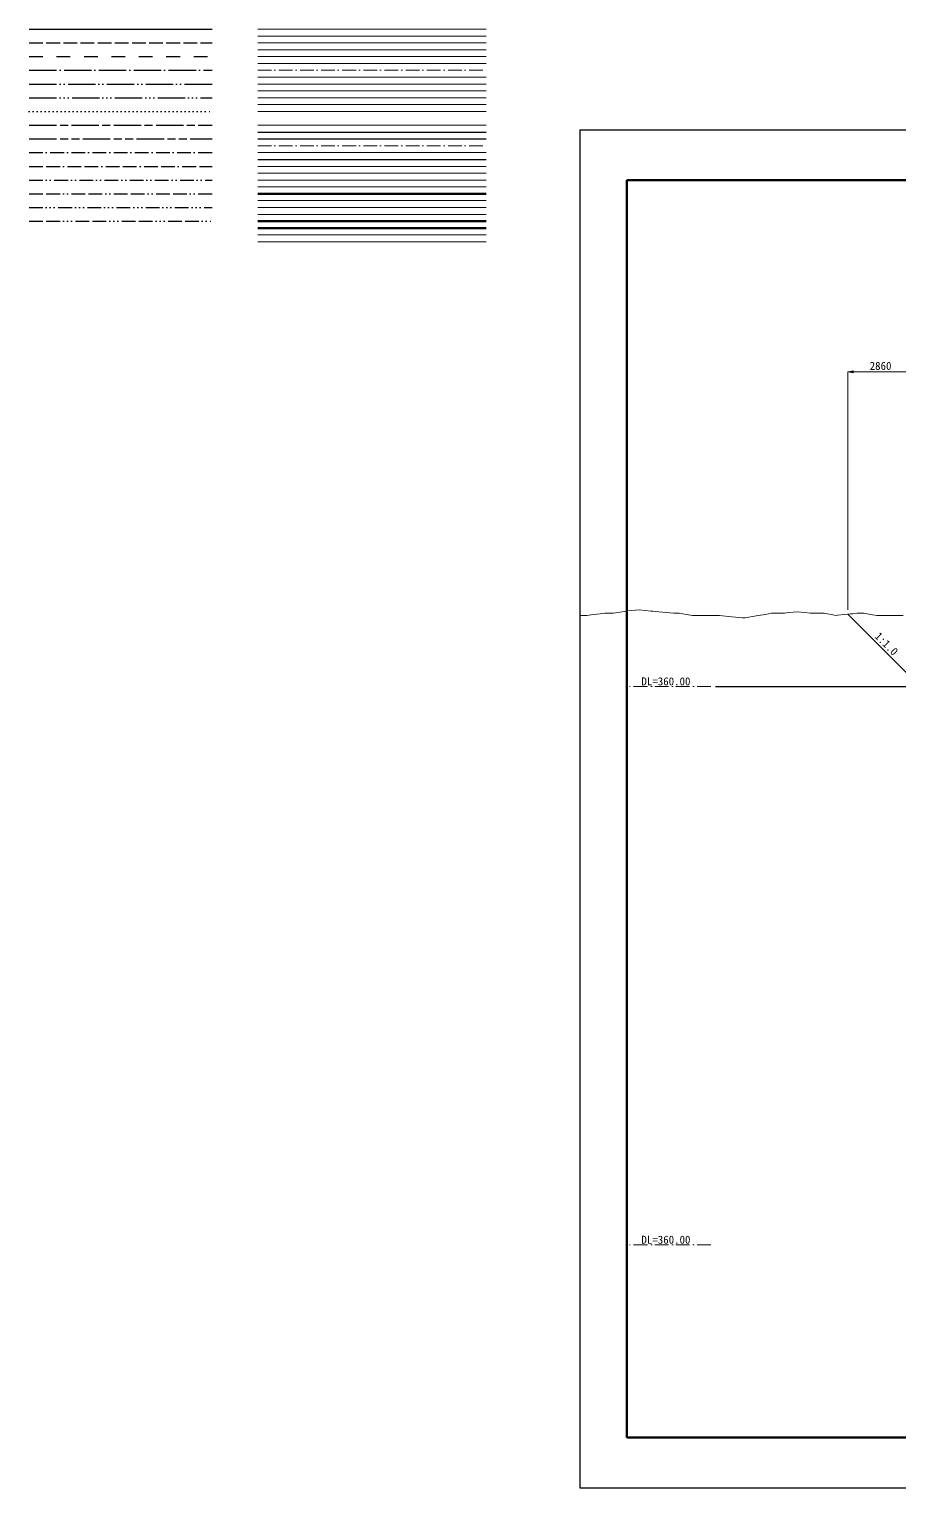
# Model space of a CAD drawing. Header units: millimetres. Extents: x 604133 to 1296463, y 247237 to 595748.
# Drawn here: x 1074812 to 1112904, y 247237 to 311035 of the extents above; entities that cross this region are included whole.
import ezdxf
from ezdxf.enums import TextEntityAlignment as Align

# ---------------------------------------------------------------- set-up
doc = ezdxf.new("R2010")
doc.units = ezdxf.units.MM
doc.header["$LTSCALE"] = 100
doc.header["$PDSIZE"] = 300
for name, pattern in [('SXF_一点二短鎖線', [16.75, 6, -1.5, 6, -1.5, 0.25, -1.5]), ('SXF_一点短鎖線', [9.25, 6, -1.5, 0.25, -1.5]), ('SXF_一点鎖線', [18.5, 12, -1.5, 3.5, -1.5]), ('SXF_一点長鎖線', [15.25, 12, -1.5, 0.25, -1.5]), ('SXF_三点二短鎖線', [20.25, 6, -1.5, 6, -1.5, 0.25, -1.5, 0.25, -1.5, 0.25, -1.5]), ('SXF_三点短鎖線', [12.75, 6, -1.5, 0.25, -1.5, 0.25, -1.5, 0.25, -1.5]), ('SXF_三点長鎖線', [18.75, 12, -1.5, 0.25, -1.5, 0.25, -1.5, 0.25, -1.5]), ('SXF_二点二短鎖線', [18.5, 6, -1.5, 6, -1.5, 0.25, -1.5, 0.25, -1.5]), ('SXF_二点短鎖線', [11, 6, -1.5, 0.25, -1.5, 0.25, -1.5]), ('SXF_二点鎖線', [23.5, 12, -1.5, 3.5, -1.5, 3.5, -1.5]), ('SXF_二点長鎖線', [17, 12, -1.5, 0.25, -1.5, 0.25, -1.5]), ('SXF_点線', [1.75, 0.25, -1.5]), ('SXF_破線', [7.5, 6, -1.5]), ('SXF_跳び破線', [12, 6, -6])]:
    doc.linetypes.add(name, pattern=pattern)
doc.layers.get('Defpoints').update_dxf_attribs({"color": 153})
for name, color, linetype, lineweight in [('D-BGD', 7, 'Continuous', 13), ('D-BGD-BRG', 8, 'Continuous', 9), ('D-BGD-CRST', 7, 'Continuous', 13), ('D-BGD-ETRL', 7, 'Continuous', 13), ('D-BGD-HTXT', 7, 'Continuous', 13), ('D-BGD-TXT', 7, 'Continuous', 13), ('D-BMK', 2, 'SXF_一点短鎖線', 13), ('D-BMK-HTXT', 7, 'Continuous', 13), ('D-BMK-TXT', 7, 'Continuous', 13), ('D-BYP', 7, 'Continuous', 13), ('D-BYP-DIM', 7, 'Continuous', 13), ('D-BYP-HTXT', 7, 'Continuous', 13), ('D-BYP-STR1', 2, 'Continuous', 13), ('D-BYP-STR3', 2, 'Continuous', 13), ('D-BYP-STR4', 6, 'Continuous', 25), ('D-BYP-STR6', 2, 'SXF_一点短鎖線', 13), ('D-BYP-STR7', 2, 'Continuous', 13), ('D-BYP-STR8', 150, 'Continuous', 25), ('D-BYP-STR9', 30, 'Continuous', 13), ('D-BYP-TXT', 7, 'Continuous', 13), ('D-DOC', 7, 'Continuous', 13), ('D-ORD', 7, 'Continuous', 13), ('D-STR', 1, 'Continuous', 50), ('D-STR-DIM', 7, 'Continuous', 13), ('D-STR-HTXT', 7, 'Continuous', 13), ('D-STR-STR8', 6, 'Continuous', 25), ('D-STR-TXT', 7, 'Continuous', 13), ('D-TTL', 2, 'Continuous', 140), ('D-TTL-FRAM', 2, 'Continuous', 50), ('D-TTL-LINE', 7, 'Continuous', 13), ('D-TTL-TXT', 7, 'Continuous', 13)]:
    doc.layers.add(name, color=color, linetype=linetype, lineweight=lineweight)
doc.layers.add('D-BYP-STR5', color=7, linetype='Continuous', lineweight=25, true_color=0xc00080)
doc.styles.add('MS ゴシック', font='MS Gothic.ttf')
doc.styles.add('YOKO_GOTHIC', font='MS Gothic.ttf')
doc.styles.add('ＭＳ ゴシック', font='MS Gothic.ttf')
doc.dimstyles.new('DIM-100-F', dxfattribs={"dimscale": 100, "dimtxt": 3.5, "dimasz": 2.5, "dimexe": 0, "dimexo": 2, "dimgap": 0.8, "dimtad": 1, "dimdec": 0, "dimzin": 0, "dimdsep": 46, "dimtxsty": 'MS ゴシック', "dimblk": 'OPEN', "dimcen": 0.1, "dimclrd": 256, "dimclre": 256, "dimclrt": 256, "dimaunit": 1, "dimadec": 4, "dimazin": 0, "dimtfac": 1, "dimtdec": 0, "dimtmove": 2, "dimatfit": 3, "dimldrblk": 'OPEN', "dimfxl": 1, "dimtolj": 1, "dimtzin": 0, "dimlwd": -1, "dimlwe": -1, "dimarcsym": 2})

# ---------------------------------------------------------------- blocks, each defined once
blk = doc.blocks.new('_Open')
at = {"color": 0, "linetype": 'ByBlock', "lineweight": -2}
for p, q in [((-1, 0.17), (0, 0)), ((-1, -0.17), (0, 0)), ((0, 0), (-1, 0))]:
    blk.add_line(p, q, dxfattribs=at)
blk = doc.blocks.new('*D237')
at = {"layer": 'D-STR-DIM', "transparency": 16777216}
for p, q in [((1110632, 285645), (1110632, 296051)), ((1113241, 296051), (1110882, 296051)), ((1113491, 282785), (1113491, 296051))]:
    blk.add_line(p, q, dxfattribs=at)
at = {"layer": 'Defpoints', "color": 0, "transparency": 16777216}
for p in [(1110632, 296051), (1110632, 285445), (1113491, 282585)]:
    blk.add_point(p, dxfattribs=at)
at = {"layer": 'D-STR-DIM', "transparency": 16777216, "xscale": 250, "yscale": 250, "zscale": 250, "rotation": 180}
blk.add_blockref('_Open', (1110632, 296051), dxfattribs=at)
at = {"layer": 'D-STR-DIM', "transparency": 16777216, "xscale": 250, "yscale": 250, "zscale": 250}
blk.add_blockref('_Open', (1113491, 296051), dxfattribs=at)
at = {"layer": 'D-STR-DIM', "transparency": 16777216, "insert": (1112061, 296306), "char_height": 350, "attachment_point": 5, "style": 'MS ゴシック'}
blk.add_mtext('\\A1;2860', dxfattribs=at)
blk = doc.blocks.new('*D240')
at = {"layer": 'Defpoints', "transparency": 16777216}
for p, q in [((1147364, 290485), (1148610, 290485)), ((1148610, 290235), (1148610, 282535)), ((1104833, 282285), (1148610, 282285))]:
    blk.add_line(p, q, dxfattribs=at)
at = {"layer": 'Defpoints', "color": 0, "transparency": 16777216}
for p in [(1147164, 290485), (1104633, 282285), (1148610, 282285)]:
    blk.add_point(p, dxfattribs=at)
at = {"layer": 'Defpoints', "transparency": 16777216, "xscale": 250, "yscale": 250, "zscale": 250}
for p, rotation in [((1148610, 290485), 90), ((1148610, 282285), 270)]:
    blk.add_blockref('_Open', p, dxfattribs=dict(at, rotation=rotation))
at = {"layer": 'Defpoints', "transparency": 16777216, "insert": (1148355, 286385), "char_height": 350, "attachment_point": 5, "rotation": 90, "style": 'MS ゴシック'}
blk.add_mtext('\\A1;8200', dxfattribs=at)

msp = doc.modelspace()

# ---------------------------------------------------------------- linework, layer by layer
at = {"layer": 'D-BGD'}
msp.add_line((1084811.8, 311035.1, 354000), (1094811.8, 311035.1, 354000), dxfattribs=at)
at = {"layer": 'D-BGD', "linetype": 'Continuous', "lineweight": 13, "elevation": 354000}
msp.add_lwpolyline([(1113048.3, 285385.5), (1112476.8, 285385.5), (1112044.9, 285385.5), (1111900.1, 285385.5), (1111704.5, 285419.4), (1111323.4, 285485.5), (1111041.5, 285485.5), (1110854.3, 285466.8), (1110746.7, 285456.1), (1110488.1, 285430.3), (1110170, 285398.6), (1110121.8, 285385.5), (1110038.1, 285408.3), (1109593.3, 285485.5), (1109034.7, 285485.5), (1109016.6, 285485.5), (1108992.2, 285489.7), (1108439.9, 285544.7), (1108031.3, 285514.6), (1107863.2, 285485.5), (1107636.1, 285485.5), (1107286.5, 285485.5), (1107027.8, 285440.6), (1106709.8, 285385.5), (1106459.7, 285342.1), (1106133.1, 285285.5), (1106024.4, 285285.5), (1105556.4, 285332.1), (1105021, 285385.5), (1104979.7, 285385.5), (1104923.8, 285385.5), (1104403, 285385.5), (1104017.6, 285385.5), (1103826.3, 285385.5), (1103567.7, 285430.3), (1103249.6, 285485.5), (1103014.2, 285485.5), (1102672.9, 285519.5), (1102211.6, 285565.5), (1102096.2, 285585.5), (1102010.8, 285585.5), (1101519.5, 285634.4), (1101007.4, 285596.7), (1100942.8, 285585.5), (1100855.5, 285570.3), (1100366.1, 285485.5), (1100004, 285485.5), (1099789.4, 285464.1), (1099499.3, 285435.2), (1099212.7, 285385.5), (1099000.6, 285385.5), (1098906.6, 285385.5)], dxfattribs=at)
at = {"layer": 'D-BGD-BRG'}
msp.add_line((1084811.8, 310735.1, 354000), (1094811.8, 310735.1, 354000), dxfattribs=at)
at = {"layer": 'D-BGD-CRST'}
msp.add_line((1084811.8, 310435.1, 354000), (1094811.8, 310435.1, 354000), dxfattribs=at)
at = {"layer": 'D-BGD-ETRL'}
msp.add_line((1084811.8, 310135.1, 354000), (1094811.8, 310135.1, 354000), dxfattribs=at)
at = {"layer": 'D-BGD-HTXT'}
msp.add_line((1084811.8, 309835.1, 354000), (1094811.8, 309835.1, 354000), dxfattribs=at)
at = {"layer": 'D-BGD-TXT'}
msp.add_line((1084811.8, 309535.1, 354000), (1094811.8, 309535.1, 354000), dxfattribs=at)
at = {"layer": 'D-BMK'}
msp.add_line((1084811.8, 309235.1, 354000), (1094811.8, 309235.1, 354000), dxfattribs=at)
at = {"layer": 'D-BMK', "linetype": 'SXF_一点短鎖線'}
for p, q in [((1104633.5, 282285.5, 354000), (1100956.6, 282285.5, 354000)), ((1104633.5, 257864.5, 354000), (1100956.6, 257864.5, 354000))]:
    msp.add_line(p, q, dxfattribs=at)
at = {"layer": 'D-BMK-HTXT'}
msp.add_line((1084811.8, 308935.1, 354000), (1094811.8, 308935.1, 354000), dxfattribs=at)
at = {"layer": 'D-BMK-TXT'}
msp.add_line((1084811.8, 308635.1, 354000), (1094811.8, 308635.1, 354000), dxfattribs=at)
at = {"layer": 'D-BYP'}
msp.add_line((1084811.8, 308335.1, 354000), (1094811.8, 308335.1, 354000), dxfattribs=at)
at = {"layer": 'D-BYP-DIM'}
msp.add_line((1084811.8, 308035.1, 354000), (1094811.8, 308035.1, 354000), dxfattribs=at)
at = {"layer": 'D-BYP-HTXT'}
msp.add_line((1084811.8, 307735.1, 354000), (1094811.8, 307735.1, 354000), dxfattribs=at)
at = {"layer": 'D-BYP-STR1'}
msp.add_line((1084811.8, 307435.1, 354000), (1094811.8, 307435.1, 354000), dxfattribs=at)
at = {"layer": 'D-BYP-STR3'}
msp.add_line((1084811.8, 306835.1, 354000), (1094811.8, 306835.1, 354000), dxfattribs=at)
at = {"layer": 'D-BYP-STR4'}
msp.add_line((1084811.8, 306535.1, 354000), (1094811.8, 306535.1, 354000), dxfattribs=at)
at = {"layer": 'D-BYP-STR5'}
msp.add_line((1084811.8, 306235.1, 354000), (1094811.8, 306235.1, 354000), dxfattribs=at)
at = {"layer": 'D-BYP-STR6'}
msp.add_line((1084811.8, 305935.1, 354000), (1094811.8, 305935.1, 354000), dxfattribs=at)
at = {"layer": 'D-BYP-STR7'}
msp.add_line((1084811.8, 305635.1, 354000), (1094811.8, 305635.1, 354000), dxfattribs=at)
at = {"layer": 'D-BYP-STR8'}
msp.add_line((1084811.8, 305335.1, 354000), (1094811.8, 305335.1, 354000), dxfattribs=at)
at = {"layer": 'D-BYP-STR9'}
msp.add_line((1084811.8, 305035.1, 354000), (1094811.8, 305035.1, 354000), dxfattribs=at)
at = {"layer": 'D-BYP-TXT'}
msp.add_line((1084811.8, 304735.1, 354000), (1094811.8, 304735.1, 354000), dxfattribs=at)
at = {"layer": 'D-DOC'}
msp.add_line((1084811.8, 304435.1, 354000), (1094811.8, 304435.1, 354000), dxfattribs=at)
at = {"layer": 'D-ORD'}
msp.add_line((1084811.8, 304135.1, 354000), (1094811.8, 304135.1, 354000), dxfattribs=at)
at = {"layer": 'D-STR'}
msp.add_line((1084811.8, 303835.1, 354000), (1094811.8, 303835.1, 354000), dxfattribs=at)
at = {"layer": 'D-STR-DIM'}
msp.add_line((1084811.8, 303535.1, 354000), (1094811.8, 303535.1, 354000), dxfattribs=at)
at = {"layer": 'D-STR-HTXT'}
msp.add_line((1084811.8, 303235.1, 354000), (1094811.8, 303235.1, 354000), dxfattribs=at)
at = {"layer": 'D-STR-STR8'}
msp.add_line((1113491.1, 282585.5, 354000), (1110631.9, 285444.6, 354000), dxfattribs=at)
at = {"layer": 'D-STR-TXT'}
msp.add_line((1084811.8, 302935.1, 354000), (1094811.8, 302935.1, 354000), dxfattribs=at)
at = {"layer": 'D-TTL'}
for p, q in [((1100956.6, 304436.9, 354000), (1180956.6, 304436.9, 354000)), ((1100956.6, 304436.9, 354000), (1100956.6, 249436.9, 354000)), ((1084811.8, 302635.1, 354000), (1094811.8, 302635.1, 354000)), ((1100956.6, 249436.9, 354000), (1180956.6, 249436.9, 354000))]:
    msp.add_line(p, q, dxfattribs=at)
at = {"layer": 'D-TTL-FRAM'}
msp.add_line((1084811.8, 302335.1, 354000), (1094811.8, 302335.1, 354000), dxfattribs=at)
at = {"layer": 'D-TTL-LINE'}
msp.add_line((1084811.8, 302035.1, 354000), (1094811.8, 302035.1, 354000), dxfattribs=at)
at = {"layer": 'D-TTL-TXT'}
msp.add_line((1084811.8, 301735.1, 354000), (1094811.8, 301735.1, 354000), dxfattribs=at)
at = {"layer": 'Defpoints', "color": 1, "linetype": 'Continuous'}
msp.add_line((1074811.8, 311035.1, 354000), (1082811.8, 311035.1, 354000), dxfattribs=at)
at = {"layer": 'Defpoints', "color": 2, "linetype": 'SXF_破線'}
msp.add_line((1074811.8, 310435.1, 354000), (1082811.8, 310435.1, 354000), dxfattribs=at)
at = {"layer": 'Defpoints', "color": 3, "linetype": 'SXF_跳び破線'}
msp.add_line((1074811.8, 309835.1, 354000), (1082811.8, 309835.1, 354000), dxfattribs=at)
at = {"layer": 'Defpoints', "color": 4, "linetype": 'SXF_一点長鎖線'}
msp.add_line((1074811.8, 309235.1, 354000), (1082811.8, 309235.1, 354000), dxfattribs=at)
at = {"layer": 'Defpoints', "color": 5, "linetype": 'SXF_二点長鎖線'}
msp.add_line((1074811.8, 308635.1, 354000), (1082811.8, 308635.1, 354000), dxfattribs=at)
at = {"layer": 'Defpoints', "color": 6, "linetype": 'SXF_三点長鎖線'}
msp.add_line((1074811.8, 308035.1, 354000), (1082811.8, 308035.1, 354000), dxfattribs=at)
at = {"layer": 'Defpoints', "color": 7, "linetype": 'SXF_点線'}
msp.add_line((1074811.8, 307435.1, 354000), (1082811.8, 307435.1, 354000), dxfattribs=at)
at = {"layer": 'Defpoints', "color": 222, "linetype": 'SXF_一点鎖線', "true_color": 0xc00080}
msp.add_line((1074811.8, 306835.1, 354000), (1082811.8, 306835.1, 354000), dxfattribs=at)
at = {"layer": 'Defpoints', "color": 23, "linetype": 'SXF_二点鎖線', "true_color": 0xc08040}
msp.add_line((1074811.8, 306235.1, 354000), (1082811.8, 306235.1, 354000), dxfattribs=at)
at = {"layer": 'Defpoints', "color": 1}
for p, q in [((1098906.6, 306636.9, 354000), (1098906.6, 247236.9, 354000)), ((1098906.6, 306636.9, 354000), (1183006.6, 306636.9, 354000)), ((1098906.6, 247236.9, 354000), (1183006.6, 247236.9, 354000))]:
    msp.add_line(p, q, dxfattribs=at)
at = {"layer": 'Defpoints', "color": 30, "linetype": 'SXF_一点短鎖線'}
msp.add_line((1074811.8, 305635.1, 354000), (1082811.8, 305635.1, 354000), dxfattribs=at)
at = {"layer": 'Defpoints', "color": 83, "linetype": 'SXF_一点二短鎖線', "true_color": 0x80c080}
msp.add_line((1074811.8, 305035.1, 354000), (1082811.8, 305035.1, 354000), dxfattribs=at)
at = {"layer": 'Defpoints', "color": 150, "linetype": 'SXF_二点短鎖線'}
msp.add_line((1074811.8, 304435.1, 354000), (1082811.8, 304435.1, 354000), dxfattribs=at)
at = {"layer": 'Defpoints', "color": 171, "linetype": 'SXF_二点二短鎖線', "true_color": 0x8040ff}
msp.add_line((1074811.8, 303835.1, 354000), (1082811.8, 303835.1, 354000), dxfattribs=at)
at = {"layer": 'Defpoints', "color": 9, "linetype": 'SXF_三点短鎖線'}
msp.add_line((1074811.8, 303235.1, 354000), (1082811.8, 303235.1, 354000), dxfattribs=at)
at = {"layer": 'Defpoints', "color": 8, "linetype": 'SXF_三点二短鎖線'}
msp.add_line((1074811.8, 302635.1, 354000), (1082811.8, 302635.1, 354000), dxfattribs=at)

# ---------------------------------------------------------------- texts
at = {"layer": 'D-STR-TXT', "style": 'YOKO_GOTHIC'}
msp.add_text('1:1.0', height=350, rotation=315, dxfattribs=at).set_placement((1112121.5, 283955.1, 354000), align=Align.BOTTOM_CENTER)
at = {"layer": 'D-STR-TXT', "color": 7, "style": 'ＭＳ ゴシック'}
for p in [(1101599.9, 282335.5, 354000), (1101599.9, 257914.5, 354000)]:
    msp.add_text('DL=360.00', height=350, dxfattribs=at).set_placement(p)

# ---------------------------------------------------------------- dimensions: what is measured, and where the dimension line sits
at = {"layer": 'D-STR-DIM'}
dim = msp.add_linear_dim(base=(1110631.9, 296051.4, 354000), p1=(1113491.1, 282585.5, 354000), p2=(1110631.9, 285444.6, 354000), dimstyle='DIM-100-F', override={"dimrnd": 10}, dxfattribs=at)
dim.commit()
dim.dimension.update_dxf_attribs({"geometry": '*D237', "text_midpoint": (1112061.5, 296306.4, 354000)})
at = {"layer": 'Defpoints'}
dim = msp.add_linear_dim(base=(1148610.2, 282285.5, 354000), p1=(1147164, 290485.5, 354000), p2=(1104633.5, 282285.5, 354000), angle=90, dimstyle='DIM-100-F', override={"dimtix": 1}, dxfattribs=at)
dim.commit()
dim.dimension.update_dxf_attribs({"geometry": '*D240', "text_midpoint": (1148355.2, 286385.5, 354000)})

doc.saveas('drawing.dxf')
